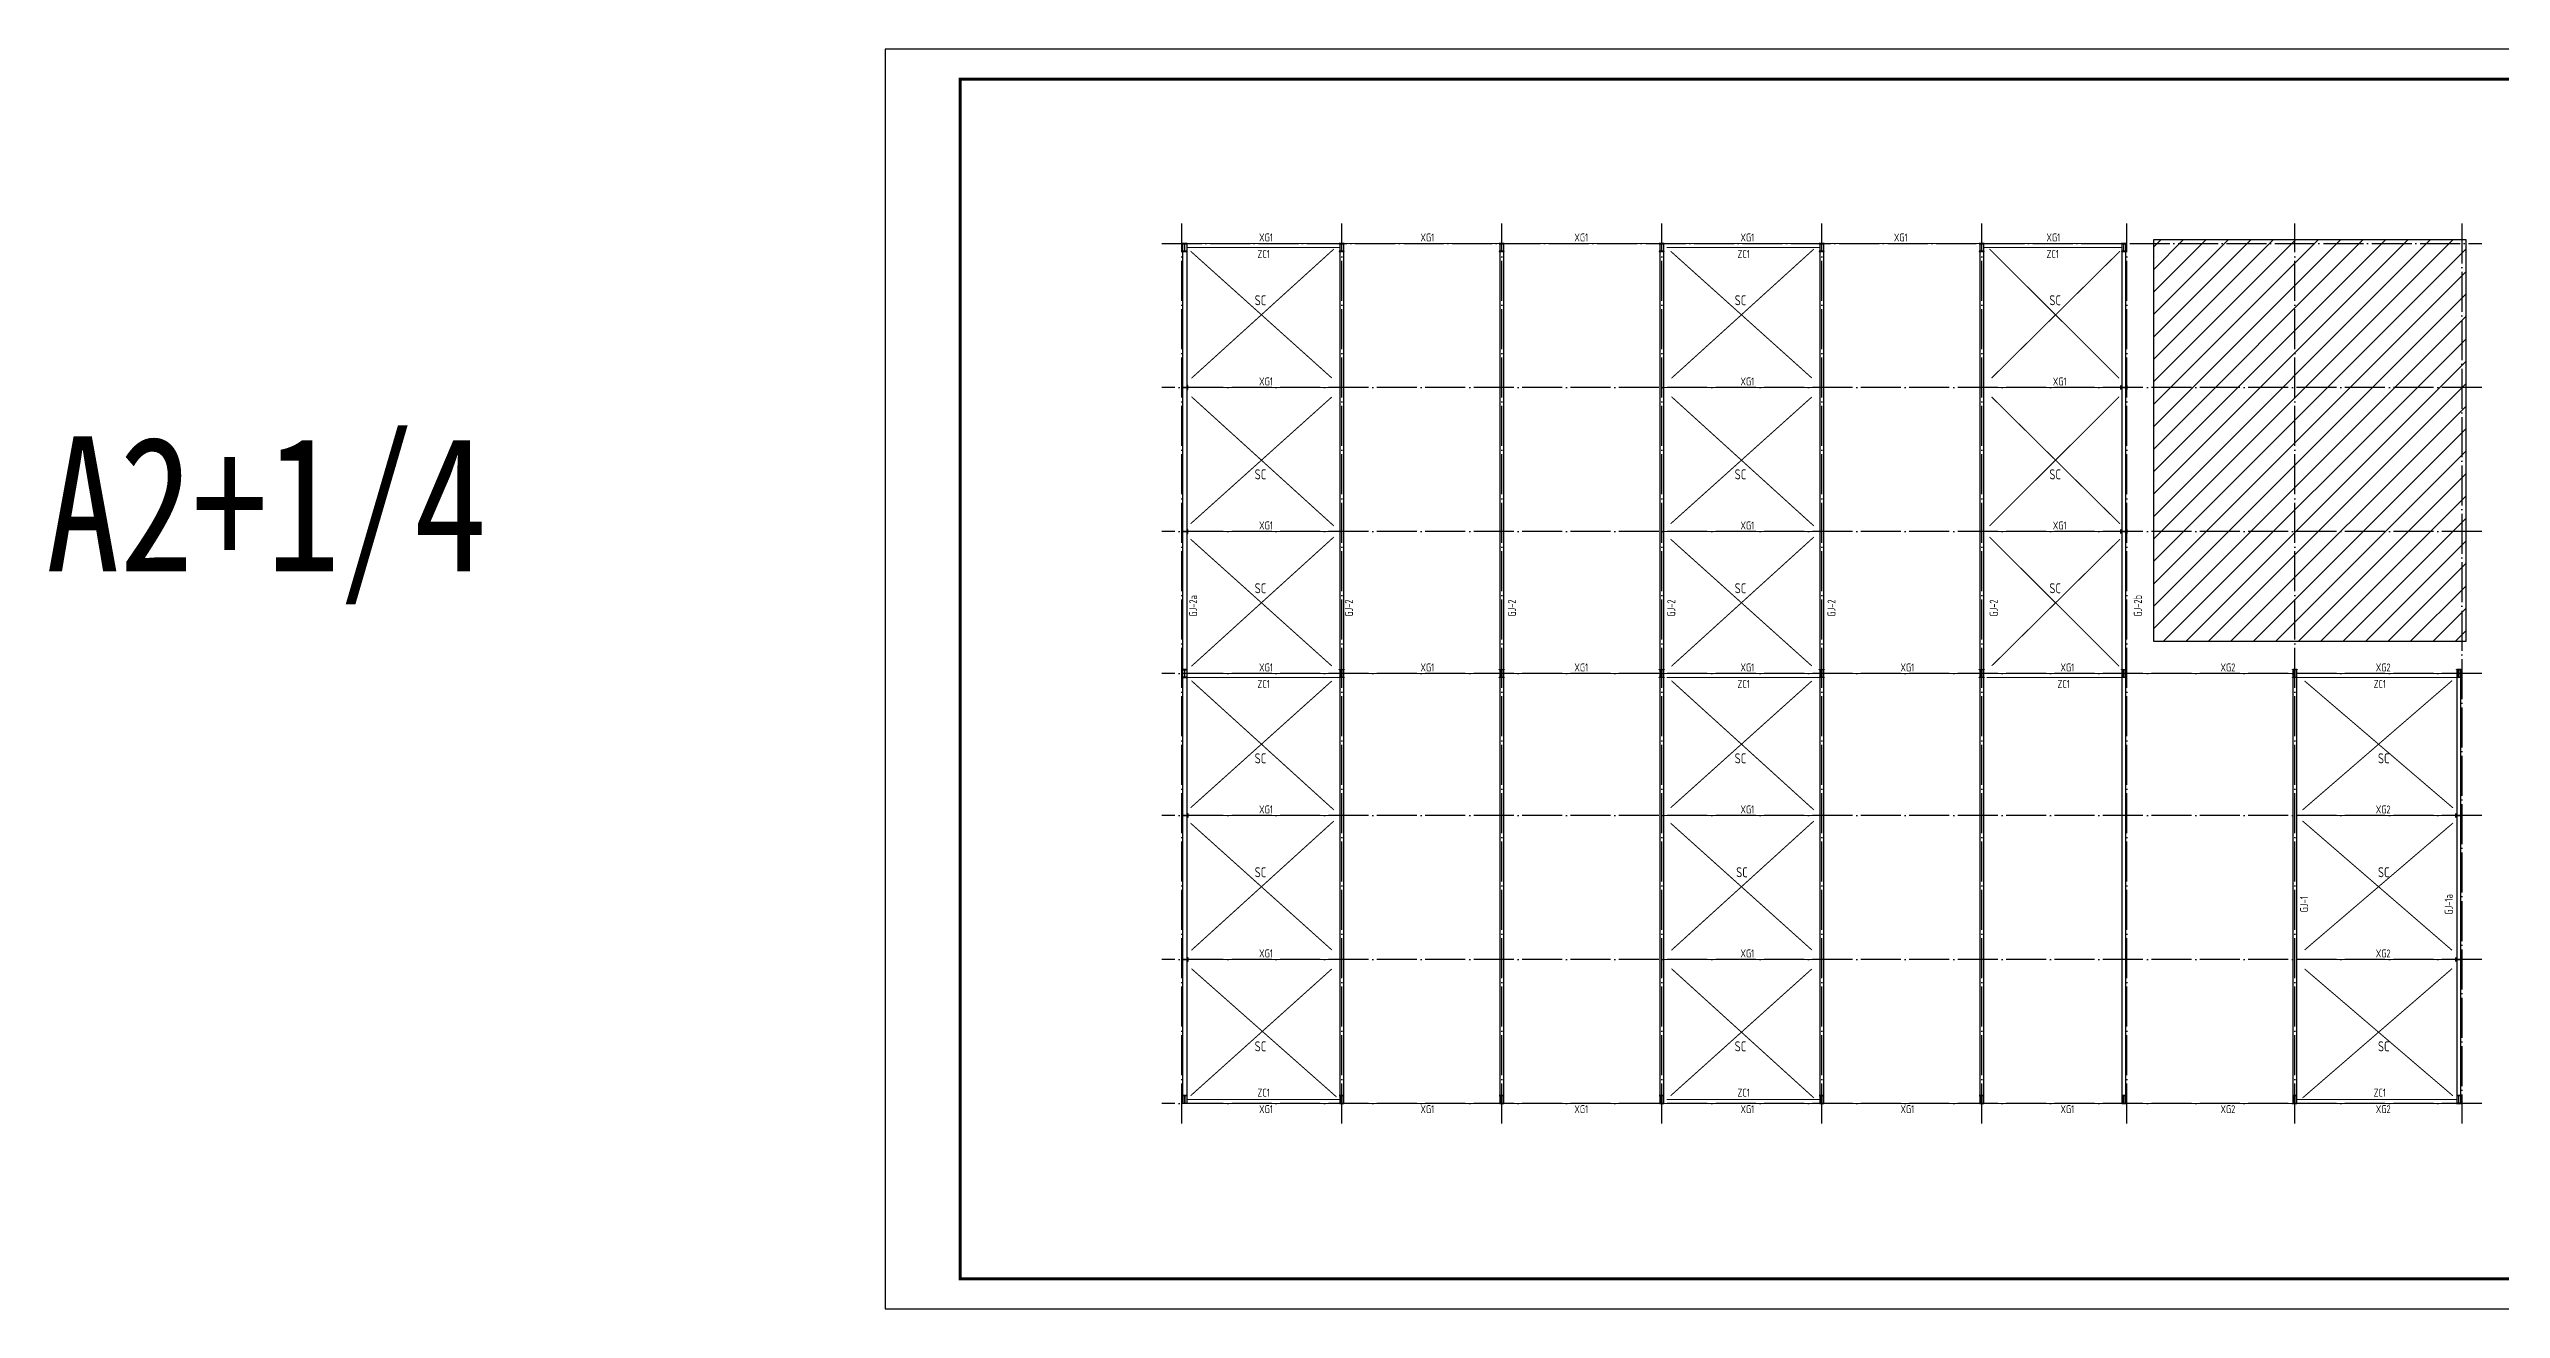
# Model space of a CAD drawing. Extents: x 32461 to 372567, y -698896 to 182569.
# Drawn here: x 32461 to 155054, y -215749 to -152749 of the extents above; entities that cross this region are included whole.
import ezdxf

# ---------------------------------------------------------------- set-up
doc = ezdxf.new("R2010")
doc.units = 0
doc.header["$LTSCALE"] = 1000
doc.header["$MEASUREMENT"] = 0
doc.linetypes.add('DOTE', pattern=[2.42, 2, -0.2, 0.02, -0.2])
for name, color, linetype in [('10', 7, 'CONTINUOUS'), ('DOTE', 252, 'CONTINUOUS'), ('PUB_HATCH', 8, 'CONTINUOUS'), ('PUB_TITLE', 4, 'CONTINUOUS'), ('R', 1, 'CONTINUOUS'), ('TEXT', 7, 'CONTINUOUS'), ('WALL', 6, 'CONTINUOUS'), ('ZC', 6, 'CONTINUOUS'), ('屋面支撑', 1, 'CONTINUOUS'), ('系杆', 7, 'CONTINUOUS'), ('钢柱', 3, 'CONTINUOUS')]:
    doc.layers.add(name, color=color, linetype=linetype)
doc.layers.add('钢架', color=6, linetype='CONTINUOUS', lineweight=25)
doc.styles.add('-黑体', font='simhei.ttf')
doc.styles.add('TSSD_REIN', font='atssdeng.shx', dxfattribs={"width": 0.7, "bigfont": 'atssdchn.shx'})

msp = doc.modelspace()

# ---------------------------------------------------------------- hatches: boundary and pattern name
at = {"layer": 'PUB_HATCH'}
h = msp.add_hatch(dxfattribs=at)
h.set_pattern_fill('ANSI31', color=256, scale=500, style=0)
h.set_pattern_definition([(45, (0, -151041.9), (-561.266, 561.266), [])])
h.paths.add_polyline_path([(137693.1, -162272.4), (153293.1, -162272.4), (153293.1, -182372.4), (137693.1, -182372.4)])

# ---------------------------------------------------------------- linework, layer by layer
at = {"layer": 'DOTE', "color": 251, "linetype": 'DOTE'}
for p, q in [((89093.1, -206472.4), (89093.1, -161472.4)), ((97093.1, -206472.4), (97093.1, -161472.4)), ((105093.1, -206472.4), (105093.1, -161472.4)), ((113093.1, -206472.4), (113093.1, -161472.4)), ((121093.1, -206472.4), (121093.1, -161472.4)), ((129093.1, -206472.4), (129093.1, -161472.4)), ((136343.1, -206472.4), (136343.1, -161472.4)), ((144743.1, -206472.4), (144743.1, -161472.4)), ((153093.1, -161472.4), (153093.1, -206472.4)), ((88093.1, -162472.4), (154093.1, -162472.4)), ((154093.1, -169672.4), (88093.1, -169672.4)), ((154093.1, -176872.4), (88093.1, -176872.4)), ((154093.1, -183972.4), (88093.1, -183972.4)), ((154093.1, -191072.4), (88093.1, -191072.4)), ((154093.1, -198272.4), (88093.1, -198272.4)), ((154093.1, -205472.4), (88093.1, -205472.4))]:
    msp.add_line(p, q, dxfattribs=at)
at = {"layer": 'PUB_TITLE'}
msp.add_lwpolyline([(74273.1, -215748.7), (185723.1, -215748.7), (185723.1, -152748.7), (74273.1, -152748.7)], close=True, dxfattribs=at)
at = {"layer": 'PUB_TITLE', "const_width": 150}
msp.add_lwpolyline([(78023.1, -214248.7), (184223.1, -214248.7), (184223.1, -154248.7), (78023.1, -154248.7)], close=True, dxfattribs=at)
at = {"layer": 'R'}
msp.add_lwpolyline([(137693.1, -162272.4), (153293.1, -162272.4), (153293.1, -182372.4), (137693.1, -182372.4)], close=True, dxfattribs=at)
at = {"layer": 'ZC', "const_width": 50}
for points in [[(89343.1, -162672.4), (96993.1, -162672.4)], [(113343.1, -162672.4), (120993.1, -162672.4)], [(136093.1, -162672.4), (129193.1, -162672.4)], [(89343.1, -184172.4), (96993.1, -184172.4)], [(113343.1, -184172.4), (120993.1, -184172.4)], [(129343.1, -184172.4), (136073.1, -184172.4)], [(152843.1, -184172.4), (144843.1, -184172.4)], [(89343.1, -205272.4), (96993.1, -205272.4)], [(113343.1, -205272.4), (120993.1, -205272.4)], [(152843.1, -205272.4), (144843.1, -205272.4)]]:
    msp.add_lwpolyline(points, dxfattribs=at)
at = {"layer": '屋面支撑', "const_width": 50}
for points in [[(89535.4, -162854.6), (96597.4, -169197)], [(89578.2, -169212.8), (96701.2, -162748.9)], [(113535.4, -162854.6), (120597.4, -169197)], [(113578.2, -169212.8), (120701.2, -162748.9)], [(135963.2, -169212.8), (129484.9, -162748.9)], [(136006, -162854.6), (129588.7, -169197)], [(89535.4, -176490.3), (96597.4, -170147.9)], [(89578.2, -170132.1), (96701.2, -176596)], [(113535.4, -176490.3), (120597.4, -170147.9)], [(113578.2, -170132.1), (120701.2, -176596)], [(135963.2, -170132.1), (129484.9, -176596)], [(136006, -176490.3), (129588.7, -170147.9)], [(89535.4, -177254.6), (96597.4, -183597)], [(89578.2, -183612.8), (96701.2, -177148.9)], [(113535.4, -177254.6), (120597.4, -183597)], [(113578.2, -183612.8), (120701.2, -177148.9)], [(135963.2, -183612.8), (129484.9, -177148.9)], [(136006, -177254.6), (129588.7, -183597)], [(89535.4, -190690.3), (96597.4, -184347.9)], [(89578.2, -184332.1), (96701.2, -190796)], [(113535.4, -190690.3), (120597.4, -184347.9)], [(113578.2, -184332.1), (120701.2, -190796)], [(152607.9, -184332.1), (145134.9, -190796)], [(152650.7, -190690.3), (145238.7, -184347.9)], [(89535.4, -191454.6), (96597.4, -197797)], [(89578.2, -197812.8), (96701.2, -191348.9)], [(113535.4, -191454.6), (120597.4, -197797)], [(113578.2, -197812.8), (120701.2, -191348.9)], [(152607.9, -197812.8), (145134.9, -191348.9)], [(152650.7, -191454.6), (145238.7, -197797)], [(89535.4, -205090.3), (96597.4, -198747.9)], [(89578.2, -198732.1), (96833.7, -205147.7)], [(113535.4, -205090.3), (120597.4, -198747.9)], [(113578.2, -198732.1), (120701.2, -205196)], [(152607.9, -198732.1), (145134.9, -205196)], [(152650.7, -205090.3), (145238.7, -198747.9)]]:
    msp.add_lwpolyline(points, dxfattribs=at)
at = {"layer": '系杆', "const_width": 50}
for points in [[(89363.1, -162472.4), (96973.1, -162472.4)], [(104973.1, -162472.4), (97213.1, -162472.4)], [(105213.1, -162472.4), (112973.1, -162472.4)], [(120973.1, -162472.4), (113213.1, -162472.4)], [(128973.1, -162472.4), (121213.1, -162472.4)], [(136073.1, -162472.4), (129213.1, -162472.4)], [(89363.1, -169672.4), (96973.1, -169672.4)], [(120973.1, -169672.4), (113213.1, -169672.4)], [(135994.8, -169672.4), (129313.1, -169672.4)], [(89363.1, -176872.4), (96973.1, -176872.4)], [(120973.1, -176872.4), (113213.1, -176872.4)], [(135994.8, -176872.4), (129313.1, -176872.4)], [(89363.1, -183972.4), (96973.1, -183972.4)], [(104973.1, -183972.4), (97213.1, -183972.4)], [(105213.1, -183972.4), (112973.1, -183972.4)], [(120973.1, -183972.4), (113213.1, -183972.4)], [(128973.1, -183972.4), (121213.1, -183972.4)], [(136073.1, -183972.4), (129213.1, -183972.4)], [(144623.1, -183972.4), (136313.1, -183972.4)], [(152823.1, -183972.4), (144863.1, -183972.4)], [(89363.1, -191072.4), (96973.1, -191072.4)], [(120973.1, -191072.4), (113213.1, -191072.4)], [(152823.1, -191072.4), (144863.1, -191072.4)], [(89363.1, -198272.4), (96973.1, -198272.4)], [(120973.1, -198272.4), (113213.1, -198272.4)], [(152823.1, -198272.4), (144863.1, -198272.4)], [(89363.1, -205472.4), (96973.1, -205472.4)], [(104973.1, -205472.4), (97213.1, -205472.4)], [(105213.1, -205472.4), (112973.1, -205472.4)], [(120973.1, -205472.4), (113213.1, -205472.4)], [(128973.1, -205472.4), (121213.1, -205472.4)], [(136073.1, -205472.4), (129213.1, -205472.4)], [(144623.1, -205472.4), (136313.1, -205472.4)], [(152823.1, -205472.4), (144863.1, -205472.4)]]:
    msp.add_lwpolyline(points, dxfattribs=at)
at = {"layer": '钢架'}
for points in [[(89143.1, -205472.4), (89143.1, -162472.4), (89343.1, -162472.4), (89343.1, -205472.4), (89143.1, -205472.4)], [(97193.1, -205472.4), (97193.1, -162472.4), (96993.1, -162472.4), (96993.1, -205472.4), (97193.1, -205472.4)], [(105193.1, -205472.4), (105193.1, -162472.4), (104993.1, -162472.4), (104993.1, -205472.4), (105193.1, -205472.4)], [(113193.1, -205472.4), (113193.1, -162472.4), (112993.1, -162472.4), (112993.1, -205472.4), (113193.1, -205472.4)], [(121193.1, -205472.4), (121193.1, -162472.4), (120993.1, -162472.4), (120993.1, -205472.4), (121193.1, -205472.4)], [(129193.1, -205472.4), (129193.1, -162472.4), (128993.1, -162472.4), (128993.1, -205472.4), (129193.1, -205472.4)], [(136293.1, -205472.4), (136293.1, -162472.4), (136093.1, -162472.4), (136093.1, -205472.4), (136293.1, -205472.4)], [(144843.1, -205472.4), (144843.1, -183772.4), (144643.1, -183772.4), (144643.1, -205472.4), (144843.1, -205472.4)], [(153043.1, -205472.4), (153043.1, -183772.4), (152843.1, -183772.4), (152843.1, -205472.4), (153043.1, -205472.4)]]:
    msp.add_lwpolyline(points, dxfattribs=at)
at = {"layer": '钢柱'}
for points in [[(89363.1, -162472.4), (89123.1, -162472.4), (89123.1, -162482.4), (89239.1, -162482.4), (89239.1, -162862.4), (89123.1, -162862.4), (89123.1, -162872.4), (89363.1, -162872.4), (89363.1, -162862.4), (89247.1, -162862.4), (89247.1, -162482.4), (89363.1, -162482.4), (89363.1, -162472.4)], [(97213.1, -162472.4), (96973.1, -162472.4), (96973.1, -162482.4), (97089.1, -162482.4), (97089.1, -162862.4), (96973.1, -162862.4), (96973.1, -162872.4), (97213.1, -162872.4), (97213.1, -162862.4), (97097.1, -162862.4), (97097.1, -162482.4), (97213.1, -162482.4), (97213.1, -162472.4)], [(105213.1, -162472.4), (104973.1, -162472.4), (104973.1, -162482.4), (105089.1, -162482.4), (105089.1, -162862.4), (104973.1, -162862.4), (104973.1, -162872.4), (105213.1, -162872.4), (105213.1, -162862.4), (105097.1, -162862.4), (105097.1, -162482.4), (105213.1, -162482.4), (105213.1, -162472.4)], [(113213.1, -162472.4), (112973.1, -162472.4), (112973.1, -162482.4), (113089.1, -162482.4), (113089.1, -162862.4), (112973.1, -162862.4), (112973.1, -162872.4), (113213.1, -162872.4), (113213.1, -162862.4), (113097.1, -162862.4), (113097.1, -162482.4), (113213.1, -162482.4), (113213.1, -162472.4)], [(121213.1, -162472.4), (120973.1, -162472.4), (120973.1, -162482.4), (121089.1, -162482.4), (121089.1, -162862.4), (120973.1, -162862.4), (120973.1, -162872.4), (121213.1, -162872.4), (121213.1, -162862.4), (121097.1, -162862.4), (121097.1, -162482.4), (121213.1, -162482.4), (121213.1, -162472.4)], [(129213.1, -162472.4), (128973.1, -162472.4), (128973.1, -162482.4), (129089.1, -162482.4), (129089.1, -162862.4), (128973.1, -162862.4), (128973.1, -162872.4), (129213.1, -162872.4), (129213.1, -162862.4), (129097.1, -162862.4), (129097.1, -162482.4), (129213.1, -162482.4), (129213.1, -162472.4)], [(136313.1, -162472.4), (136073.1, -162472.4), (136073.1, -162482.4), (136189.1, -162482.4), (136189.1, -162862.4), (136073.1, -162862.4), (136073.1, -162872.4), (136313.1, -162872.4), (136313.1, -162862.4), (136197.1, -162862.4), (136197.1, -162482.4), (136313.1, -162482.4), (136313.1, -162472.4)], [(89393.1, -169772.4), (89393.1, -169572.4), (89383.1, -169572.4), (89383.1, -169668.4), (89103.1, -169668.4), (89103.1, -169572.4), (89093.1, -169572.4), (89093.1, -169772.4), (89103.1, -169772.4), (89103.1, -169676.4), (89383.1, -169676.4), (89383.1, -169772.4), (89393.1, -169772.4)], [(136043.1, -169772.4), (136043.1, -169572.4), (136053.1, -169572.4), (136053.1, -169668.4), (136333.1, -169668.4), (136333.1, -169572.4), (136343.1, -169572.4), (136343.1, -169772.4), (136333.1, -169772.4), (136333.1, -169676.4), (136053.1, -169676.4), (136053.1, -169772.4), (136043.1, -169772.4)], [(89393.1, -176972.4), (89393.1, -176772.4), (89383.1, -176772.4), (89383.1, -176868.4), (89103.1, -176868.4), (89103.1, -176772.4), (89093.1, -176772.4), (89093.1, -176972.4), (89103.1, -176972.4), (89103.1, -176876.4), (89383.1, -176876.4), (89383.1, -176972.4), (89393.1, -176972.4)], [(136043.1, -176972.4), (136043.1, -176772.4), (136053.1, -176772.4), (136053.1, -176868.4), (136333.1, -176868.4), (136333.1, -176772.4), (136343.1, -176772.4), (136343.1, -176972.4), (136333.1, -176972.4), (136333.1, -176876.4), (136053.1, -176876.4), (136053.1, -176972.4), (136043.1, -176972.4)], [(89363.1, -183772.4), (89123.1, -183772.4), (89123.1, -183782.4), (89239.1, -183782.4), (89239.1, -184162.4), (89123.1, -184162.4), (89123.1, -184172.4), (89363.1, -184172.4), (89363.1, -184162.4), (89247.1, -184162.4), (89247.1, -183782.4), (89363.1, -183782.4), (89363.1, -183772.4)], [(97213.1, -184172.4), (96973.1, -184172.4), (96973.1, -184162.4), (97089.1, -184162.4), (97089.1, -183782.4), (96973.1, -183782.4), (96973.1, -183772.4), (97213.1, -183772.4), (97213.1, -183782.4), (97097.1, -183782.4), (97097.1, -184162.4), (97213.1, -184162.4), (97213.1, -184172.4)], [(105213.1, -184172.4), (104973.1, -184172.4), (104973.1, -184162.4), (105089.1, -184162.4), (105089.1, -183782.4), (104973.1, -183782.4), (104973.1, -183772.4), (105213.1, -183772.4), (105213.1, -183782.4), (105097.1, -183782.4), (105097.1, -184162.4), (105213.1, -184162.4), (105213.1, -184172.4)], [(113213.1, -184172.4), (112973.1, -184172.4), (112973.1, -184162.4), (113089.1, -184162.4), (113089.1, -183782.4), (112973.1, -183782.4), (112973.1, -183772.4), (113213.1, -183772.4), (113213.1, -183782.4), (113097.1, -183782.4), (113097.1, -184162.4), (113213.1, -184162.4), (113213.1, -184172.4)], [(121213.1, -184172.4), (120973.1, -184172.4), (120973.1, -184162.4), (121089.1, -184162.4), (121089.1, -183782.4), (120973.1, -183782.4), (120973.1, -183772.4), (121213.1, -183772.4), (121213.1, -183782.4), (121097.1, -183782.4), (121097.1, -184162.4), (121213.1, -184162.4), (121213.1, -184172.4)], [(129213.1, -184172.4), (128973.1, -184172.4), (128973.1, -184162.4), (129089.1, -184162.4), (129089.1, -183782.4), (128973.1, -183782.4), (128973.1, -183772.4), (129213.1, -183772.4), (129213.1, -183782.4), (129097.1, -183782.4), (129097.1, -184162.4), (129213.1, -184162.4), (129213.1, -184172.4)], [(136313.1, -184172.4), (136073.1, -184172.4), (136073.1, -184162.4), (136189.1, -184162.4), (136189.1, -183782.4), (136073.1, -183782.4), (136073.1, -183772.4), (136313.1, -183772.4), (136313.1, -183782.4), (136197.1, -183782.4), (136197.1, -184162.4), (136313.1, -184162.4), (136313.1, -184172.4)], [(144863.1, -184172.4), (144623.1, -184172.4), (144623.1, -184162.4), (144739.1, -184162.4), (144739.1, -183782.4), (144623.1, -183782.4), (144623.1, -183772.4), (144863.1, -183772.4), (144863.1, -183782.4), (144747.1, -183782.4), (144747.1, -184162.4), (144863.1, -184162.4), (144863.1, -184172.4)], [(152823.1, -183772.4), (153063.1, -183772.4), (153063.1, -183782.4), (152947.1, -183782.4), (152947.1, -184162.4), (153063.1, -184162.4), (153063.1, -184172.4), (152823.1, -184172.4), (152823.1, -184162.4), (152939.1, -184162.4), (152939.1, -183782.4), (152823.1, -183782.4), (152823.1, -183772.4)], [(89393.1, -190972.4), (89393.1, -191172.4), (89383.1, -191172.4), (89383.1, -191076.4), (89103.1, -191076.4), (89103.1, -191172.4), (89093.1, -191172.4), (89093.1, -190972.4), (89103.1, -190972.4), (89103.1, -191068.4), (89383.1, -191068.4), (89383.1, -190972.4), (89393.1, -190972.4)], [(152793.1, -190972.4), (152793.1, -191172.4), (152803.1, -191172.4), (152803.1, -191076.4), (153083.1, -191076.4), (153083.1, -191172.4), (153093.1, -191172.4), (153093.1, -190972.4), (153083.1, -190972.4), (153083.1, -191068.4), (152803.1, -191068.4), (152803.1, -190972.4), (152793.1, -190972.4)], [(89393.1, -198172.4), (89393.1, -198372.4), (89383.1, -198372.4), (89383.1, -198276.4), (89103.1, -198276.4), (89103.1, -198372.4), (89093.1, -198372.4), (89093.1, -198172.4), (89103.1, -198172.4), (89103.1, -198268.4), (89383.1, -198268.4), (89383.1, -198172.4), (89393.1, -198172.4)], [(152793.1, -198172.4), (152793.1, -198372.4), (152803.1, -198372.4), (152803.1, -198276.4), (153083.1, -198276.4), (153083.1, -198372.4), (153093.1, -198372.4), (153093.1, -198172.4), (153083.1, -198172.4), (153083.1, -198268.4), (152803.1, -198268.4), (152803.1, -198172.4), (152793.1, -198172.4)], [(89363.1, -205472.4), (89123.1, -205472.4), (89123.1, -205462.4), (89239.1, -205462.4), (89239.1, -205082.4), (89123.1, -205082.4), (89123.1, -205072.4), (89363.1, -205072.4), (89363.1, -205082.4), (89247.1, -205082.4), (89247.1, -205462.4), (89363.1, -205462.4), (89363.1, -205472.4)], [(97213.1, -205472.4), (96973.1, -205472.4), (96973.1, -205462.4), (97089.1, -205462.4), (97089.1, -205082.4), (96973.1, -205082.4), (96973.1, -205072.4), (97213.1, -205072.4), (97213.1, -205082.4), (97097.1, -205082.4), (97097.1, -205462.4), (97213.1, -205462.4), (97213.1, -205472.4)], [(105213.1, -205472.4), (104973.1, -205472.4), (104973.1, -205462.4), (105089.1, -205462.4), (105089.1, -205082.4), (104973.1, -205082.4), (104973.1, -205072.4), (105213.1, -205072.4), (105213.1, -205082.4), (105097.1, -205082.4), (105097.1, -205462.4), (105213.1, -205462.4), (105213.1, -205472.4)], [(113213.1, -205472.4), (112973.1, -205472.4), (112973.1, -205462.4), (113089.1, -205462.4), (113089.1, -205082.4), (112973.1, -205082.4), (112973.1, -205072.4), (113213.1, -205072.4), (113213.1, -205082.4), (113097.1, -205082.4), (113097.1, -205462.4), (113213.1, -205462.4), (113213.1, -205472.4)], [(121213.1, -205472.4), (120973.1, -205472.4), (120973.1, -205462.4), (121089.1, -205462.4), (121089.1, -205082.4), (120973.1, -205082.4), (120973.1, -205072.4), (121213.1, -205072.4), (121213.1, -205082.4), (121097.1, -205082.4), (121097.1, -205462.4), (121213.1, -205462.4), (121213.1, -205472.4)], [(129213.1, -205472.4), (128973.1, -205472.4), (128973.1, -205462.4), (129089.1, -205462.4), (129089.1, -205082.4), (128973.1, -205082.4), (128973.1, -205072.4), (129213.1, -205072.4), (129213.1, -205082.4), (129097.1, -205082.4), (129097.1, -205462.4), (129213.1, -205462.4), (129213.1, -205472.4)], [(136313.1, -205472.4), (136073.1, -205472.4), (136073.1, -205462.4), (136189.1, -205462.4), (136189.1, -205082.4), (136073.1, -205082.4), (136073.1, -205072.4), (136313.1, -205072.4), (136313.1, -205082.4), (136197.1, -205082.4), (136197.1, -205462.4), (136313.1, -205462.4), (136313.1, -205472.4)], [(144863.1, -205472.4), (144623.1, -205472.4), (144623.1, -205462.4), (144739.1, -205462.4), (144739.1, -205082.4), (144623.1, -205082.4), (144623.1, -205072.4), (144863.1, -205072.4), (144863.1, -205082.4), (144747.1, -205082.4), (144747.1, -205462.4), (144863.1, -205462.4), (144863.1, -205472.4)], [(152823.1, -205472.4), (153063.1, -205472.4), (153063.1, -205462.4), (152947.1, -205462.4), (152947.1, -205082.4), (153063.1, -205082.4), (153063.1, -205072.4), (152823.1, -205072.4), (152823.1, -205082.4), (152939.1, -205082.4), (152939.1, -205462.4), (152823.1, -205462.4), (152823.1, -205472.4)]]:
    msp.add_lwpolyline(points, dxfattribs=at)

# ---------------------------------------------------------------- texts
at = {"layer": '10', "style": 'TSSD_REIN', "width": 0.8}
for s, p in [('XG1', (92960.6, -162371.4)), ('XG1', (101029.8, -162371.4)), ('XG1', (108725.5, -162371.4)), ('XG1', (117029.8, -162371.4)), ('XG1', (124701, -162371.4)), ('XG1', (132326.9, -162371.4)), ('XG1', (92960.6, -169571.4)), ('XG1', (117029.8, -169571.4)), ('XG1', (132646.8, -169571.4)), ('XG1', (92960.6, -176771.4)), ('XG1', (117029.8, -176771.4)), ('XG1', (132646.8, -176771.4)), ('XG1', (92960.6, -183871.4)), ('XG1', (101029.8, -183871.4)), ('XG1', (108725.5, -183871.4)), ('XG1', (117029.8, -183871.4)), ('XG1', (125029.8, -183871.4)), ('XG1', (133029.8, -183871.4)), ('XG2', (141029.8, -183871.4)), ('XG2', (148794.7, -183871.4)), ('XG1', (92960.6, -190971.4)), ('XG1', (117029.8, -190971.4)), ('XG2', (148794.7, -190971.4)), ('XG1', (92960.6, -198171.4)), ('XG1', (117029.8, -198171.4)), ('XG2', (148794.7, -198171.4)), ('XG1', (92960.6, -205958.2)), ('XG1', (101029.8, -205958.2)), ('XG1', (108725.5, -205958.2)), ('XG1', (117029.8, -205958.2)), ('XG1', (125029.8, -205958.2)), ('XG1', (133029.8, -205958.2)), ('XG2', (141029.8, -205958.2)), ('XG2', (148794.7, -205958.2))]:
    msp.add_text(s, height=400, dxfattribs=at).set_placement(p)
at = {"layer": 'TEXT', "color": 3, "style": '-黑体', "width": 0.8}
msp.add_text('A2+1/4', height=6753.37, dxfattribs=at).set_placement((32306.9, -178868.4))
at = {"layer": 'WALL', "style": 'TSSD_REIN', "width": 0.8}
for s, p in [('GJ-2a', (89865.8, -181131.6)), ('GJ-2b', (137099.2, -181131.6)), ('GJ-2', (97653.8, -181131.6)), ('GJ-2', (105802.7, -181131.6)), ('GJ-2', (113769.6, -181131.6)), ('GJ-2', (121781.3, -181131.6)), ('GJ-2', (129892.4, -181131.6)), ('GJ-1', (145412, -195916.7)), ('GJ-1a', (152642.6, -196031.7))]:
    msp.add_text(s, height=400, rotation=90, dxfattribs=at).set_placement(p)
at = {"layer": 'ZC', "style": 'TSSD_REIN', "width": 0.8}
for p in [(92881, -163197), (116881, -163197), (132336.7, -163197), (92881, -184697), (116881, -184697), (132881, -184697), (148689.7, -184697), (92881, -205132.5), (116881, -205132.5), (148689.7, -205132.5)]:
    msp.add_text('ZC1', height=400, dxfattribs=at).set_placement(p)
at = {"layer": '屋面支撑', "style": 'TSSD_REIN', "width": 0.8}
for p in [(92743.1, -165560, 8), (116743.1, -165560, 8), (132475.9, -165560, 8), (92743.1, -174265.6, 8), (116743.1, -174265.6, 8), (132475.9, -174265.6, 8), (92743.1, -179960, 8), (116743.1, -179960, 8), (132475.9, -179960, 8), (92743.1, -188465.6, 8), (116743.1, -188465.6, 8), (148904.5, -188465.6, 8), (92743.1, -194160, 8), (116816.8, -194160, 8), (148904.5, -194160, 8), (92743.1, -202865.6, 8), (116743.1, -202865.6, 8), (148904.5, -202865.6, 8)]:
    msp.add_text('SC', height=500, dxfattribs=at).set_placement(p)

doc.saveas('drawing.dxf')
